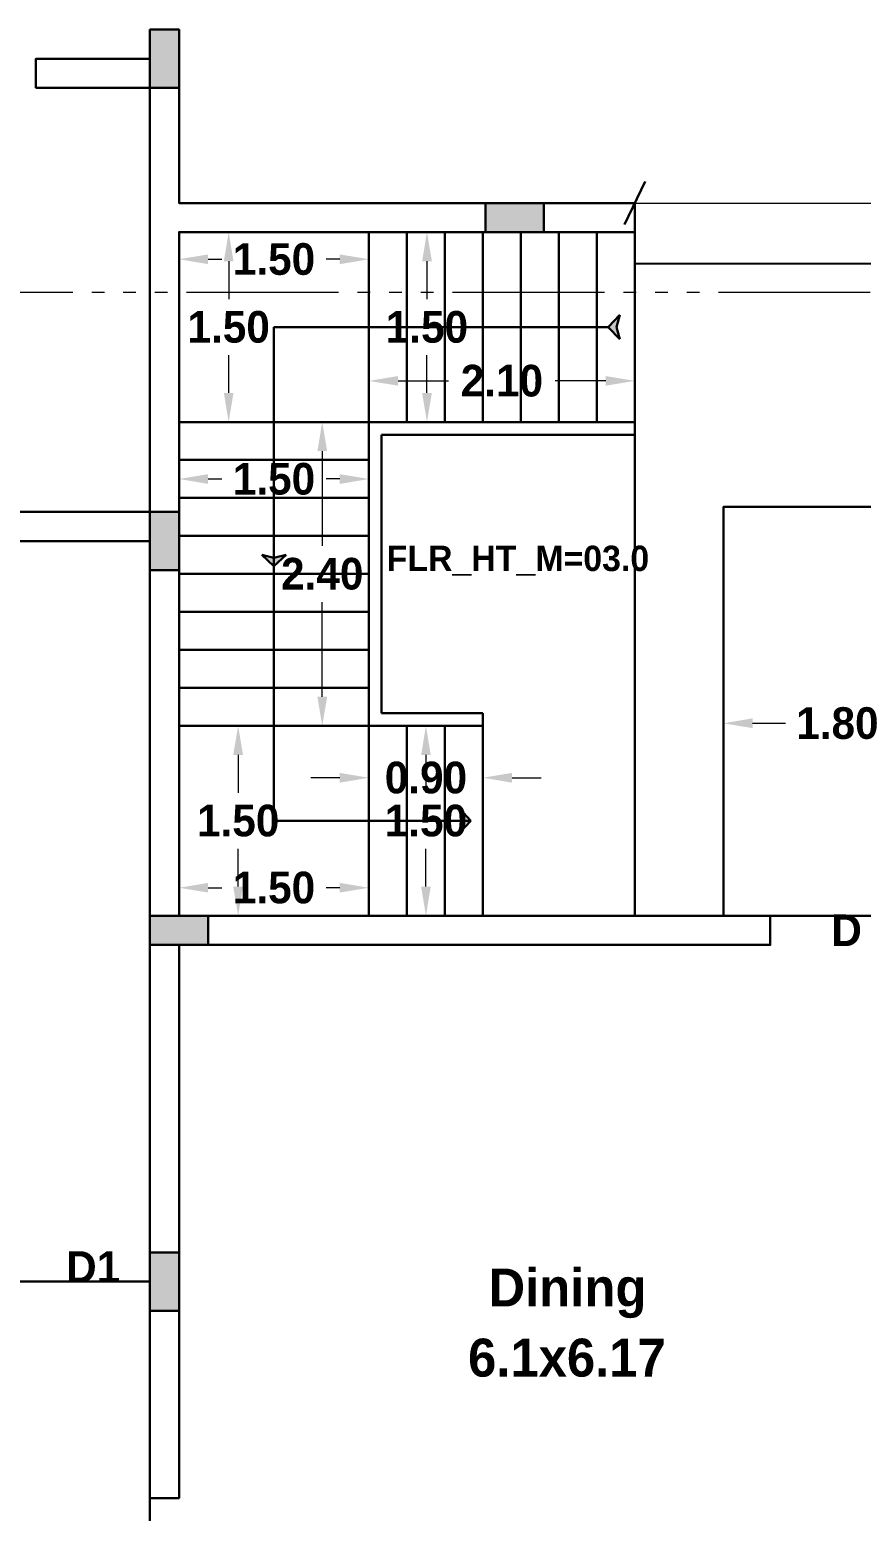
# Model space of a CAD drawing. Header units: metres. Extents: x 596 to 685, y 363 to 505.
# Drawn here: x 611.45 to 618.02, y 444.73 to 456.43 of the extents above; entities that cross this region are included whole.
import ezdxf

# ---------------------------------------------------------------- set-up
doc = ezdxf.new("R2010")
doc.units = ezdxf.units.M
doc.header["$MEASUREMENT"] = 0
doc.linetypes.add('ACAD_ISO06W100', pattern=[36, 24, -3, 0, -3, 0, -3, 0, -3])
for name, color, linetype in [('BLK_1_FLR_0_ACROOM_7_LIGHT_VENTILATION_2', 1, 'Continuous'), ('BLK_1_FLR_0_CARPET_AREA', 1, 'Continuous'), ('BLK_1_FLR_0_KITCHEN', 1, 'Continuous'), ('BLK_1_FLR_0_STAIR_1', 1, 'Continuous'), ('BLK_1_FLR_0_STAIR_1_FLIGHT_1', 7, 'Continuous'), ('BLK_1_FLR_0_STAIR_1_FLIGHT_2', 7, 'Continuous'), ('BLK_1_FLR_0_STAIR_1_FLIGHT_3', 7, 'Continuous'), ('BLK_1_FLR_0_STAIR_1_LANDING_1', 7, 'Continuous'), ('BLK_1_FLR_0_STAIR_1_LANDING_2', 7, 'Continuous'), ('DIST_EXIT', 7, 'Continuous')]:
    doc.layers.add(name, color=color, linetype=linetype)
doc.styles.add('century', font='GOTHICB.TTF')
doc.styles.add('century Bold', font='GOTHICB.TTF', dxfattribs={"height": 9})
doc.dimstyles.get("Standard").update_dxf_attribs({"dimtxt": 0.25, "dimasz": 0.23, "dimexe": 0.18, "dimexo": 0.0625, "dimgap": 0.09, "dimtad": 0, "dimtih": 1, "dimtoh": 1, "dimzin": 0, "dimdsep": 46, "dimtxsty": 'century', "dimcen": 0.09, "dimadec": 0, "dimazin": 0, "dimtfac": 1, "dimtofl": 0, "dimtmove": 0, "dimatfit": 3, "dimfxl": 0, "dimtolj": 1, "dimtzin": 0, "dimlwd": 18, "dimlwe": 5, "dimarcsym": 0})

# ---------------------------------------------------------------- blocks, each defined once
blk = doc.blocks.new('*D3')
at = {"layer": 'BLK_1_FLR_0_STAIR_1_FLIGHT_1', "color": 0, "lineweight": 5}
for p, q in [((614.131, 453.708), (614.131, 453.836)), ((616.231, 453.708), (616.231, 453.836))]:
    blk.add_line(p, q, dxfattribs=at)
at = {"layer": 'BLK_1_FLR_0_STAIR_1_FLIGHT_1', "color": 0, "lineweight": 18}
for p, q in [((614.361, 453.656), (614.758, 453.656)), ((616.001, 453.656), (615.603, 453.656))]:
    blk.add_line(p, q, dxfattribs=at)
at = {"layer": 'BLK_1_FLR_0_STAIR_1_FLIGHT_1', "color": 0, "lineweight": 30}
for points in [[(614.361, 453.694), (614.361, 453.618), (614.131, 453.656)], [(616.001, 453.694), (616.001, 453.618), (616.231, 453.656)]]:
    blk.add_solid(points, dxfattribs=at)
at = {"layer": 'Defpoints', "color": 0, "lineweight": 30}
for p in [(614.131, 453.645), (616.231, 453.656), (616.231, 453.645)]:
    blk.add_point(p, dxfattribs=at)
at = {"layer": 'BLK_1_FLR_0_STAIR_1_FLIGHT_1', "color": 0, "lineweight": 30, "insert": (615.181, 453.656), "char_height": 0.25, "attachment_point": 5, "style": 'century'}
blk.add_mtext('\\A1;2.10', dxfattribs=at)
blk = doc.blocks.new('*D4')
at = {"layer": 'BLK_1_FLR_0_STAIR_1_FLIGHT_1', "color": 0, "lineweight": 5}
for p, q in [((614.493, 454.831), (614.769, 454.831)), ((614.493, 453.331), (614.769, 453.331))]:
    blk.add_line(p, q, dxfattribs=at)
at = {"layer": 'BLK_1_FLR_0_STAIR_1_FLIGHT_1', "color": 0, "lineweight": 18}
for p, q in [((614.589, 454.601), (614.589, 454.302)), ((614.589, 453.561), (614.589, 453.859))]:
    blk.add_line(p, q, dxfattribs=at)
at = {"layer": 'BLK_1_FLR_0_STAIR_1_FLIGHT_1', "color": 0, "lineweight": 30}
for points in [[(614.551, 454.601), (614.628, 454.601), (614.589, 454.831)], [(614.551, 453.561), (614.628, 453.561), (614.589, 453.331)]]:
    blk.add_solid(points, dxfattribs=at)
at = {"layer": 'Defpoints', "color": 0, "lineweight": 30}
for p in [(614.431, 454.831), (614.431, 453.331), (614.589, 453.331)]:
    blk.add_point(p, dxfattribs=at)
at = {"layer": 'BLK_1_FLR_0_STAIR_1_FLIGHT_1', "color": 0, "lineweight": 30, "insert": (614.589, 454.081), "char_height": 0.25, "attachment_point": 5, "style": 'century'}
blk.add_mtext('\\A1;1.50', dxfattribs=at)
blk = doc.blocks.new('*D5')
at = {"layer": 'BLK_1_FLR_0_STAIR_1_FLIGHT_2', "color": 0, "lineweight": 5}
for p, q in [((612.631, 452.923), (612.631, 453.061)), ((614.131, 452.923), (614.131, 453.061))]:
    blk.add_line(p, q, dxfattribs=at)
at = {"layer": 'BLK_1_FLR_0_STAIR_1_FLIGHT_2', "color": 0, "lineweight": 18}
for p, q in [((612.861, 452.881), (612.97, 452.881)), ((613.901, 452.881), (613.792, 452.881))]:
    blk.add_line(p, q, dxfattribs=at)
at = {"layer": 'BLK_1_FLR_0_STAIR_1_FLIGHT_2', "color": 0, "lineweight": 30}
for points in [[(612.861, 452.919), (612.861, 452.842), (612.631, 452.881)], [(613.901, 452.919), (613.901, 452.842), (614.131, 452.881)]]:
    blk.add_solid(points, dxfattribs=at)
at = {"layer": 'Defpoints', "color": 0, "lineweight": 30}
for p in [(614.131, 452.881), (612.631, 452.861), (614.131, 452.861)]:
    blk.add_point(p, dxfattribs=at)
at = {"layer": 'BLK_1_FLR_0_STAIR_1_FLIGHT_2', "color": 0, "lineweight": 30, "insert": (613.381, 452.881), "char_height": 0.25, "attachment_point": 5, "style": 'century'}
blk.add_mtext('\\A1;1.50', dxfattribs=at)
blk = doc.blocks.new('*D6')
at = {"layer": 'BLK_1_FLR_0_STAIR_1_FLIGHT_2', "color": 0, "lineweight": 5}
for p, q in [((613.763, 453.331), (613.582, 453.331)), ((613.763, 450.931), (613.582, 450.931))]:
    blk.add_line(p, q, dxfattribs=at)
at = {"layer": 'BLK_1_FLR_0_STAIR_1_FLIGHT_2', "color": 0, "lineweight": 18}
for p, q in [((613.762, 453.101), (613.762, 452.352)), ((613.762, 451.161), (613.762, 451.909))]:
    blk.add_line(p, q, dxfattribs=at)
at = {"layer": 'BLK_1_FLR_0_STAIR_1_FLIGHT_2', "color": 0, "lineweight": 30}
for points in [[(613.724, 453.101), (613.801, 453.101), (613.762, 453.331)], [(613.724, 451.161), (613.801, 451.161), (613.762, 450.931)]]:
    blk.add_solid(points, dxfattribs=at)
at = {"layer": 'Defpoints', "color": 0, "lineweight": 30}
for p in [(613.825, 453.331), (613.762, 450.931), (613.825, 450.931)]:
    blk.add_point(p, dxfattribs=at)
at = {"layer": 'BLK_1_FLR_0_STAIR_1_FLIGHT_2', "color": 0, "lineweight": 30, "insert": (613.762, 452.131), "char_height": 0.25, "attachment_point": 5, "style": 'century'}
blk.add_mtext('\\A1;2.40', dxfattribs=at)
blk = doc.blocks.new('*D7')
at = {"layer": 'BLK_1_FLR_0_STAIR_1_FLIGHT_3', "color": 0, "lineweight": 5}
for p, q in [((614.131, 450.583), (614.131, 450.701)), ((615.031, 450.583), (615.031, 450.701))]:
    blk.add_line(p, q, dxfattribs=at)
at = {"layer": 'BLK_1_FLR_0_STAIR_1_FLIGHT_3', "color": 0, "lineweight": 18}
for p, q in [((613.901, 450.521), (613.671, 450.521)), ((615.261, 450.521), (615.491, 450.521))]:
    blk.add_line(p, q, dxfattribs=at)
at = {"layer": 'BLK_1_FLR_0_STAIR_1_FLIGHT_3', "color": 0, "lineweight": 30}
for points in [[(613.901, 450.559), (613.901, 450.482), (614.131, 450.521)], [(615.261, 450.559), (615.261, 450.482), (615.031, 450.521)]]:
    blk.add_solid(points, dxfattribs=at)
at = {"layer": 'Defpoints', "color": 0, "lineweight": 30}
for p in [(614.131, 450.521), (615.031, 450.521), (615.031, 450.521)]:
    blk.add_point(p, dxfattribs=at)
at = {"layer": 'BLK_1_FLR_0_STAIR_1_FLIGHT_3', "color": 0, "lineweight": 30, "insert": (614.581, 450.521), "char_height": 0.25, "attachment_point": 5, "style": 'century'}
blk.add_mtext('\\A1;0.90', dxfattribs=at)
blk = doc.blocks.new('*D8')
at = {"layer": 'BLK_1_FLR_0_STAIR_1_FLIGHT_3', "color": 0, "lineweight": 5}
for p, q in [((614.643, 450.931), (614.761, 450.931)), ((614.643, 449.431), (614.761, 449.431))]:
    blk.add_line(p, q, dxfattribs=at)
at = {"layer": 'BLK_1_FLR_0_STAIR_1_FLIGHT_3', "color": 0, "lineweight": 18}
for p, q in [((614.581, 450.701), (614.581, 450.402)), ((614.581, 449.661), (614.581, 449.959))]:
    blk.add_line(p, q, dxfattribs=at)
at = {"layer": 'BLK_1_FLR_0_STAIR_1_FLIGHT_3', "color": 0, "lineweight": 30}
for points in [[(614.543, 450.701), (614.619, 450.701), (614.581, 450.931)], [(614.543, 449.661), (614.619, 449.661), (614.581, 449.431)]]:
    blk.add_solid(points, dxfattribs=at)
at = {"layer": 'Defpoints', "color": 0, "lineweight": 30}
for p in [(614.581, 450.931), (614.581, 449.431), (614.581, 449.431)]:
    blk.add_point(p, dxfattribs=at)
at = {"layer": 'BLK_1_FLR_0_STAIR_1_FLIGHT_3', "color": 0, "lineweight": 30, "insert": (614.581, 450.181), "char_height": 0.25, "attachment_point": 5, "style": 'century'}
blk.add_mtext('\\A1;1.50', dxfattribs=at)
blk = doc.blocks.new('*D9')
at = {"layer": 'BLK_1_FLR_0_STAIR_1_LANDING_1', "color": 0, "lineweight": 5}
for p, q in [((614.131, 454.679), (614.131, 454.797)), ((612.631, 454.554), (612.631, 454.437))]:
    blk.add_line(p, q, dxfattribs=at)
at = {"layer": 'BLK_1_FLR_0_STAIR_1_LANDING_1', "color": 0, "lineweight": 18}
for p, q in [((612.861, 454.617), (612.97, 454.617)), ((613.901, 454.617), (613.792, 454.617))]:
    blk.add_line(p, q, dxfattribs=at)
at = {"layer": 'BLK_1_FLR_0_STAIR_1_LANDING_1', "color": 0, "lineweight": 30}
for points in [[(612.861, 454.655), (612.861, 454.578), (612.631, 454.617)], [(613.901, 454.655), (613.901, 454.578), (614.131, 454.617)]]:
    blk.add_solid(points, dxfattribs=at)
at = {"layer": 'Defpoints', "color": 0, "lineweight": 30}
for p in [(612.631, 454.617), (614.131, 454.617), (614.131, 454.617)]:
    blk.add_point(p, dxfattribs=at)
at = {"layer": 'BLK_1_FLR_0_STAIR_1_LANDING_1', "color": 0, "lineweight": 30, "insert": (613.381, 454.617), "char_height": 0.25, "attachment_point": 5, "style": 'century'}
blk.add_mtext('\\A1;1.50', dxfattribs=at)
blk = doc.blocks.new('*D10')
at = {"layer": 'BLK_1_FLR_0_STAIR_1_LANDING_1', "color": 0, "lineweight": 5}
for p, q in [((612.968, 454.831), (613.203, 454.831)), ((612.968, 453.331), (613.203, 453.331))]:
    blk.add_line(p, q, dxfattribs=at)
at = {"layer": 'BLK_1_FLR_0_STAIR_1_LANDING_1', "color": 0, "lineweight": 18}
for p, q in [((613.023, 454.601), (613.023, 454.302)), ((613.023, 453.561), (613.023, 453.859))]:
    blk.add_line(p, q, dxfattribs=at)
at = {"layer": 'BLK_1_FLR_0_STAIR_1_LANDING_1', "color": 0, "lineweight": 30}
for points in [[(612.985, 454.601), (613.061, 454.601), (613.023, 454.831)], [(612.985, 453.561), (613.061, 453.561), (613.023, 453.331)]]:
    blk.add_solid(points, dxfattribs=at)
at = {"layer": 'Defpoints', "color": 0, "lineweight": 30}
for p in [(612.905, 454.831), (612.905, 453.331), (613.023, 453.331)]:
    blk.add_point(p, dxfattribs=at)
at = {"layer": 'BLK_1_FLR_0_STAIR_1_LANDING_1', "color": 0, "lineweight": 30, "insert": (613.023, 454.081), "char_height": 0.25, "attachment_point": 5, "style": 'century'}
blk.add_mtext('\\A1;1.50', dxfattribs=at)
blk = doc.blocks.new('*D11')
at = {"layer": 'BLK_1_FLR_0_STAIR_1_LANDING_2', "color": 0, "lineweight": 5}
for p, q in [((612.631, 449.694), (612.631, 449.832)), ((614.131, 449.694), (614.131, 449.832))]:
    blk.add_line(p, q, dxfattribs=at)
at = {"layer": 'BLK_1_FLR_0_STAIR_1_LANDING_2', "color": 0, "lineweight": 18}
for p, q in [((612.861, 449.652), (612.97, 449.652)), ((613.901, 449.652), (613.792, 449.652))]:
    blk.add_line(p, q, dxfattribs=at)
at = {"layer": 'BLK_1_FLR_0_STAIR_1_LANDING_2', "color": 0, "lineweight": 30}
for points in [[(612.861, 449.69), (612.861, 449.614), (612.631, 449.652)], [(613.901, 449.69), (613.901, 449.614), (614.131, 449.652)]]:
    blk.add_solid(points, dxfattribs=at)
at = {"layer": 'Defpoints', "color": 0, "lineweight": 30}
for p in [(612.631, 449.632), (614.131, 449.652), (614.131, 449.632)]:
    blk.add_point(p, dxfattribs=at)
at = {"layer": 'BLK_1_FLR_0_STAIR_1_LANDING_2', "color": 0, "lineweight": 30, "insert": (613.381, 449.652), "char_height": 0.25, "attachment_point": 5, "style": 'century'}
blk.add_mtext('\\A1;1.50', dxfattribs=at)
blk = doc.blocks.new('*D12')
at = {"layer": 'BLK_1_FLR_0_STAIR_1_LANDING_2', "color": 0, "lineweight": 5}
for p, q in [((612.767, 450.931), (613.278, 450.931)), ((612.767, 449.431), (613.278, 449.431))]:
    blk.add_line(p, q, dxfattribs=at)
at = {"layer": 'BLK_1_FLR_0_STAIR_1_LANDING_2', "color": 0, "lineweight": 18}
for p, q in [((613.098, 450.701), (613.098, 450.402)), ((613.098, 449.661), (613.098, 449.959))]:
    blk.add_line(p, q, dxfattribs=at)
at = {"layer": 'BLK_1_FLR_0_STAIR_1_LANDING_2', "color": 0, "lineweight": 30}
for points in [[(613.059, 450.701), (613.136, 450.701), (613.098, 450.931)], [(613.059, 449.661), (613.136, 449.661), (613.098, 449.431)]]:
    blk.add_solid(points, dxfattribs=at)
at = {"layer": 'Defpoints', "color": 0, "lineweight": 30}
for p in [(612.704, 450.931), (612.704, 449.431), (613.098, 449.431)]:
    blk.add_point(p, dxfattribs=at)
at = {"layer": 'BLK_1_FLR_0_STAIR_1_LANDING_2', "color": 0, "lineweight": 30, "insert": (613.098, 450.181), "char_height": 0.25, "attachment_point": 5, "style": 'century'}
blk.add_mtext('\\A1;1.50', dxfattribs=at)
blk = doc.blocks.new('*D79')
at = {"layer": 'BLK_1_FLR_0_ACROOM_7_LIGHT_VENTILATION_2', "color": 0, "lineweight": 5}
for p, q in [((616.931, 450.983), (616.931, 450.771)), ((618.731, 450.983), (618.731, 450.771))]:
    blk.add_line(p, q, dxfattribs=at)
at = {"layer": 'BLK_1_FLR_0_ACROOM_7_LIGHT_VENTILATION_2', "color": 0, "lineweight": 18}
for p, q in [((617.161, 450.951), (617.42, 450.951)), ((618.501, 450.951), (618.242, 450.951))]:
    blk.add_line(p, q, dxfattribs=at)
at = {"layer": 'BLK_1_FLR_0_ACROOM_7_LIGHT_VENTILATION_2', "color": 0, "lineweight": 30}
for points in [[(617.161, 450.99), (617.161, 450.913), (616.931, 450.951)], [(618.501, 450.99), (618.501, 450.913), (618.731, 450.951)]]:
    blk.add_solid(points, dxfattribs=at)
at = {"layer": 'Defpoints', "color": 0, "lineweight": 30}
for p in [(616.931, 451.046), (618.731, 451.046), (616.931, 450.951)]:
    blk.add_point(p, dxfattribs=at)
at = {"layer": 'BLK_1_FLR_0_ACROOM_7_LIGHT_VENTILATION_2', "color": 0, "lineweight": 30, "insert": (617.831, 450.951), "char_height": 0.25, "attachment_point": 5, "style": 'century'}
blk.add_mtext('\\A1;1.80', dxfattribs=at)

msp = doc.modelspace()

# ---------------------------------------------------------------- hatches: boundary and pattern name
at = {"lineweight": 30}
h = msp.add_hatch(color=256, dxfattribs=at)
h.dxf.hatch_style = 1
h.paths.add_polyline_path([(612.631, 456.431), (612.401, 456.431), (612.401, 455.971), (612.631, 455.971)])
h = msp.add_hatch(color=256, dxfattribs=at)
h.dxf.hatch_style = 1
h.paths.add_polyline_path([(615.511, 454.831), (615.511, 455.061), (615.051, 455.061), (615.051, 454.831)])
h = msp.add_hatch(color=256, dxfattribs=at)
h.dxf.hatch_style = 1
h.paths.add_polyline_path([(616.086, 454.081), (616.112, 454.177), (616.02, 454.081), (616.112, 453.985)])
h = msp.add_hatch(color=256, dxfattribs=at)
h.dxf.hatch_style = 1
h.paths.add_polyline_path([(612.631, 452.621), (612.401, 452.621), (612.401, 452.161), (612.631, 452.161)])
h = msp.add_hatch(color=256, dxfattribs=at)
h.dxf.hatch_style = 1
h.paths.add_polyline_path([(613.381, 452.257), (613.285, 452.283), (613.381, 452.191), (613.477, 452.283)])
h = msp.add_hatch(color=256, dxfattribs=at)
h.dxf.hatch_style = 1
h.paths.add_polyline_path([(614.872, 450.181), (614.846, 450.085), (614.937, 450.181), (614.846, 450.277)])
h = msp.add_hatch(color=256, dxfattribs=at)
h.dxf.hatch_style = 1
h.paths.add_polyline_path([(612.861, 449.201), (612.861, 449.431), (612.401, 449.431), (612.401, 449.201)])
h = msp.add_hatch(color=256, dxfattribs=at)
h.dxf.hatch_style = 1
h.paths.add_polyline_path([(612.631, 446.771), (612.401, 446.771), (612.401, 446.311), (612.631, 446.311)])

# ---------------------------------------------------------------- linework, layer by layer
for p, q in [((612.401, 456.431), (612.631, 456.431)), ((612.401, 456.431), (612.401, 456.201)), ((612.631, 456.431), (612.631, 455.061)), ((611.501, 455.971), (611.501, 456.201)), ((611.501, 456.201), (612.401, 456.201)), ((611.501, 455.971), (612.401, 455.971)), ((612.401, 455.971), (612.401, 452.621)), ((616.313, 455.23), (616.149, 454.891)), ((616.231, 455.061), (612.631, 455.061)), ((616.231, 454.831), (616.231, 455.061)), ((616.231, 454.831), (612.631, 454.831)), ((612.631, 454.831), (612.631, 449.431)), ((616.02, 454.081), (616.112, 454.177)), ((616.112, 454.177), (616.086, 454.081)), ((616.02, 454.081), (613.381, 454.081)), ((613.381, 454.081), (613.381, 450.181)), ((616.02, 454.081), (616.112, 453.985)), ((616.112, 453.985), (616.086, 454.081)), ((614.131, 453.031), (614.131, 453.331)), ((614.131, 453.331), (614.431, 453.331)), ((616.231, 453.231), (614.231, 453.231)), ((614.231, 453.231), (614.231, 451.031)), ((614.431, 453.331), (614.731, 453.331)), ((614.731, 453.331), (615.031, 453.331)), ((615.031, 453.331), (615.331, 453.331)), ((615.331, 453.331), (615.631, 453.331)), ((615.631, 453.331), (615.931, 453.331)), ((615.931, 453.331), (616.231, 453.331)), ((616.231, 453.331), (616.231, 453.231)), ((614.131, 452.731), (614.131, 453.031)), ((614.131, 452.431), (614.131, 452.731)), ((605.701, 452.621), (612.401, 452.621)), ((614.131, 452.131), (614.131, 452.431)), ((610.811, 452.391), (612.401, 452.391)), ((612.401, 446.771), (612.401, 452.391)), ((613.381, 452.191), (613.285, 452.283)), ((613.285, 452.283), (613.381, 452.257)), ((613.381, 452.191), (613.477, 452.283)), ((613.477, 452.283), (613.381, 452.257)), ((614.131, 451.831), (614.131, 452.131)), ((614.131, 451.531), (614.131, 451.831)), ((614.131, 451.231), (614.131, 451.531)), ((614.131, 450.931), (614.131, 451.231)), ((615.031, 451.031), (614.231, 451.031)), ((615.031, 450.931), (615.031, 451.031)), ((614.131, 450.931), (614.431, 450.931)), ((614.431, 450.931), (614.731, 450.931)), ((614.731, 450.931), (615.031, 450.931)), ((613.381, 450.181), (614.937, 450.181)), ((614.937, 450.181), (614.846, 450.277)), ((614.846, 450.277), (614.872, 450.181)), ((614.937, 450.181), (614.846, 450.085)), ((614.846, 450.085), (614.872, 450.181)), ((617.301, 449.431), (612.631, 449.431)), ((617.301, 449.201), (617.301, 449.431)), ((612.631, 449.201), (612.631, 444.831)), ((617.301, 449.201), (612.631, 449.201)), ((612.401, 446.771), (612.401, 444.831)), ((612.631, 444.831), (612.401, 444.831))]:
    msp.add_line(p, q, dxfattribs=at)
at = {"lineweight": 15}
msp.add_line((616.231, 455.061), (623.77, 455.061), dxfattribs=at)
at = {"linetype": 'ACAD_ISO06W100', "lineweight": 18, "ltscale": 0.05}
msp.add_line((604.291, 454.356), (640.024, 454.356), dxfattribs=at)
at = {"lineweight": 30}
for points in [[(612.401, 455.971), (612.631, 455.971), (612.631, 456.431), (612.401, 456.431)], [(615.051, 455.061), (615.051, 454.831), (615.511, 454.831), (615.511, 455.061)], [(612.401, 452.161), (612.631, 452.161), (612.631, 452.621), (612.401, 452.621)], [(612.401, 449.431), (612.401, 449.201), (612.861, 449.201), (612.861, 449.431)], [(612.401, 446.311), (612.631, 446.311), (612.631, 446.771), (612.401, 446.771)]]:
    msp.add_lwpolyline(points, close=True, dxfattribs=at)
at = {"layer": 'BLK_1_FLR_0_ACROOM_7_LIGHT_VENTILATION_2', "lineweight": 30}
msp.add_lwpolyline([(618.731, 452.661), (616.931, 452.661), (616.931, 449.431), (618.731, 449.431)], close=True, dxfattribs=at)
at = {"layer": 'BLK_1_FLR_0_CARPET_AREA', "lineweight": 30}
msp.add_lwpolyline([(610.811, 452.391), (612.401, 452.391), (612.401, 444.831), (612.631, 444.831), (612.631, 449.201), (617.301, 449.201), (617.301, 449.431), (612.631, 449.431), (612.631, 454.831), (616.231, 454.831), (616.231, 455.061), (612.631, 455.061), (612.631, 456.431), (612.401, 456.431), (612.401, 456.201), (611.501, 456.201), (611.501, 455.971), (612.401, 455.971), (612.401, 452.621), (605.701, 452.621)], dxfattribs=at)
at = {"layer": 'BLK_1_FLR_0_KITCHEN', "lineweight": 30}
msp.add_lwpolyline([(605.701, 446.541), (612.401, 446.541), (612.401, 440.441), (605.701, 440.441)], close=True, dxfattribs=at)
at = {"layer": 'BLK_1_FLR_0_STAIR_1', "lineweight": 30}
msp.add_lwpolyline([(612.631, 449.431), (616.231, 449.431), (616.231, 454.831), (612.631, 454.831)], close=True, dxfattribs=at)
at = {"layer": 'BLK_1_FLR_0_STAIR_1_FLIGHT_1', "lineweight": 30}
for p, q in [((614.131, 453.331), (614.131, 454.831)), ((614.431, 453.331), (614.431, 454.831)), ((614.731, 453.331), (614.731, 454.831)), ((615.031, 453.331), (615.031, 454.831)), ((615.331, 453.331), (615.331, 454.831)), ((615.631, 453.331), (615.631, 454.831)), ((615.931, 453.331), (615.931, 454.831)), ((616.231, 453.331), (616.231, 454.831))]:
    msp.add_line(p, q, dxfattribs=at)
msp.add_lwpolyline([(614.131, 454.831), (616.231, 454.831), (616.231, 453.331), (614.131, 453.331)], close=True, dxfattribs=at)
at = {"layer": 'BLK_1_FLR_0_STAIR_1_FLIGHT_2', "lineweight": 30}
for p, q in [((614.131, 453.331), (612.631, 453.331)), ((614.131, 453.031), (612.631, 453.031)), ((614.131, 452.731), (612.631, 452.731)), ((614.131, 452.431), (612.631, 452.431)), ((614.131, 452.131), (612.631, 452.131)), ((614.131, 451.831), (612.631, 451.831)), ((614.131, 451.531), (612.631, 451.531)), ((614.131, 451.231), (612.631, 451.231)), ((612.631, 450.931), (614.131, 450.931))]:
    msp.add_line(p, q, dxfattribs=at)
msp.add_lwpolyline([(612.631, 453.331), (614.131, 453.331), (614.131, 450.931), (612.631, 450.931)], close=True, dxfattribs=at)
at = {"layer": 'BLK_1_FLR_0_STAIR_1_FLIGHT_3', "lineweight": 30}
for p, q in [((614.131, 450.931), (614.131, 449.431)), ((614.431, 450.931), (614.431, 449.431)), ((614.731, 450.931), (614.731, 449.431)), ((615.031, 450.931), (615.031, 449.431))]:
    msp.add_line(p, q, dxfattribs=at)
msp.add_lwpolyline([(614.131, 450.931), (615.031, 450.931), (615.031, 449.431), (614.131, 449.431)], close=True, dxfattribs=at)
at = {"layer": 'BLK_1_FLR_0_STAIR_1_LANDING_1', "lineweight": 30}
msp.add_lwpolyline([(612.631, 454.831), (614.131, 454.831), (614.131, 453.331), (612.631, 453.331)], close=True, dxfattribs=at)
at = {"layer": 'BLK_1_FLR_0_STAIR_1_LANDING_2', "lineweight": 30}
msp.add_lwpolyline([(612.631, 449.431), (614.131, 449.431), (614.131, 450.931), (612.631, 450.931)], close=True, dxfattribs=at)
at = {"layer": 'DIST_EXIT', "lineweight": 25}
msp.add_lwpolyline([(616.231, 454.582), (628.977, 454.582), (628.977, 443.031)], dxfattribs=at)

# ---------------------------------------------------------------- texts
at = {"style": 'century Bold'}
for s, height, p in [('D', 0.25, (617.783, 449.191)), ('D1', 0.25, (611.739, 446.531)), ('Dining', 0.3, (615.075, 446.344)), ('6.1x6.17', 0.3, (614.914, 445.79))]:
    msp.add_text(s, height=height, dxfattribs=at).set_placement(p)
at = {"layer": 'BLK_1_FLR_0_STAIR_1', "lineweight": 30, "insert": (614.271, 452.354), "char_height": 0.2, "width": 1.96037, "attachment_point": 1, "style": 'century'}
msp.add_mtext('FLR_HT_M=03.0', dxfattribs=at)

# ---------------------------------------------------------------- dimensions: what is measured, and where the dimension line sits
at = {"layer": 'BLK_1_FLR_0_ACROOM_7_LIGHT_VENTILATION_2', "color": 232, "lineweight": 30}
dim = msp.add_linear_dim(base=(616.931, 450.951), p1=(618.731, 451.046), p2=(616.931, 451.046), dimstyle='Standard', dxfattribs=at)
dim.commit()
dim.dimension.update_dxf_attribs({"geometry": '*D79', "text_midpoint": (617.831, 450.951)})
at = {"layer": 'BLK_1_FLR_0_STAIR_1_FLIGHT_1', "color": 2, "lineweight": 30}
dim = msp.add_linear_dim(base=(614.589, 453.331), p1=(614.431, 454.831), p2=(614.431, 453.331), angle=90, dimstyle='Standard', dxfattribs=at)
dim.commit()
dim.dimension.update_dxf_attribs({"geometry": '*D4', "text_midpoint": (614.589, 454.081)})
at = {"layer": 'BLK_1_FLR_0_STAIR_1_FLIGHT_1', "color": 1, "lineweight": 30}
dim = msp.add_linear_dim(base=(616.231, 453.656), p1=(614.131, 453.645), p2=(616.231, 453.645), dimstyle='Standard', dxfattribs=at)
dim.commit()
dim.dimension.update_dxf_attribs({"geometry": '*D3', "text_midpoint": (615.181, 453.656)})
at = {"layer": 'BLK_1_FLR_0_STAIR_1_FLIGHT_2', "color": 1, "lineweight": 30}
dim = msp.add_linear_dim(base=(613.762, 450.931), p1=(613.825, 453.331), p2=(613.825, 450.931), angle=90, dimstyle='Standard', dxfattribs=at)
dim.commit()
dim.dimension.update_dxf_attribs({"geometry": '*D6', "text_midpoint": (613.762, 452.131)})
at = {"layer": 'BLK_1_FLR_0_STAIR_1_FLIGHT_2', "color": 2, "lineweight": 30}
dim = msp.add_linear_dim(base=(614.131, 452.881), p1=(612.631, 452.861), p2=(614.131, 452.861), dimstyle='Standard', dxfattribs=at)
dim.commit()
dim.dimension.update_dxf_attribs({"geometry": '*D5', "text_midpoint": (613.381, 452.881)})
at = {"layer": 'BLK_1_FLR_0_STAIR_1_FLIGHT_3', "color": 2, "lineweight": 30}
dim = msp.add_linear_dim(base=(614.581, 449.431), p1=(614.581, 450.931), p2=(614.581, 449.431), angle=90, dimstyle='Standard', dxfattribs=at)
dim.commit()
dim.dimension.update_dxf_attribs({"geometry": '*D8', "text_midpoint": (614.581, 450.181)})
at = {"layer": 'BLK_1_FLR_0_STAIR_1_FLIGHT_3', "color": 1, "lineweight": 30}
dim = msp.add_linear_dim(base=(615.031, 450.521), p1=(614.131, 450.521), p2=(615.031, 450.521), dimstyle='Standard', dxfattribs=at)
dim.commit()
dim.dimension.update_dxf_attribs({"geometry": '*D7', "text_midpoint": (614.581, 450.521)})
at = {"layer": 'BLK_1_FLR_0_STAIR_1_LANDING_1', "color": 1, "lineweight": 30}
dim = msp.add_linear_dim(base=(614.131, 454.617), p1=(612.631, 454.617), p2=(614.131, 454.617), dimstyle='Standard', dxfattribs=at)
dim.commit()
dim.dimension.update_dxf_attribs({"geometry": '*D9', "text_midpoint": (613.381, 454.617)})
at = {"layer": 'BLK_1_FLR_0_STAIR_1_LANDING_1', "color": 2, "lineweight": 30}
dim = msp.add_linear_dim(base=(613.023, 453.331), p1=(612.905, 454.831), p2=(612.905, 453.331), angle=90, dimstyle='Standard', dxfattribs=at)
dim.commit()
dim.dimension.update_dxf_attribs({"geometry": '*D10', "text_midpoint": (613.023, 454.081)})
at = {"layer": 'BLK_1_FLR_0_STAIR_1_LANDING_2', "color": 2, "lineweight": 30}
dim = msp.add_linear_dim(base=(613.098, 449.431), p1=(612.704, 450.931), p2=(612.704, 449.431), angle=90, dimstyle='Standard', dxfattribs=at)
dim.commit()
dim.dimension.update_dxf_attribs({"geometry": '*D12', "text_midpoint": (613.098, 450.181)})
at = {"layer": 'BLK_1_FLR_0_STAIR_1_LANDING_2', "color": 1, "lineweight": 30}
dim = msp.add_linear_dim(base=(614.131, 449.652), p1=(612.631, 449.632), p2=(614.131, 449.632), dimstyle='Standard', dxfattribs=at)
dim.commit()
dim.dimension.update_dxf_attribs({"geometry": '*D11', "text_midpoint": (613.381, 449.652)})

doc.saveas('drawing.dxf')
